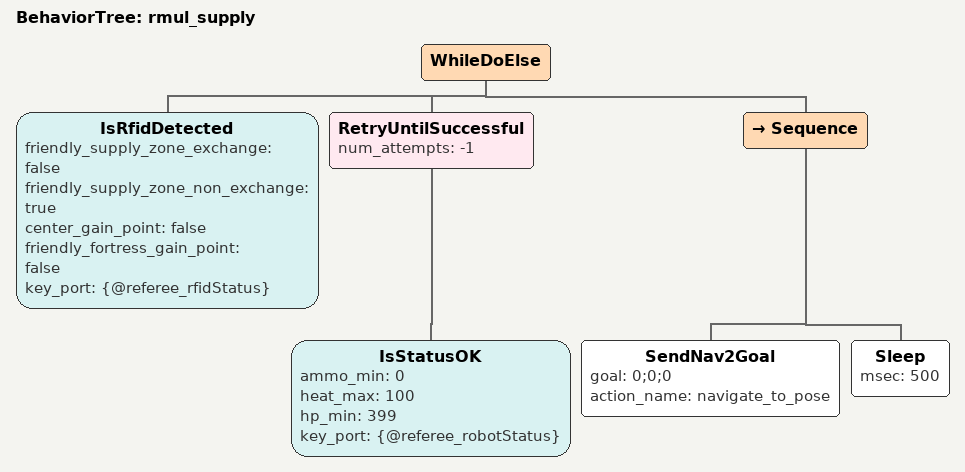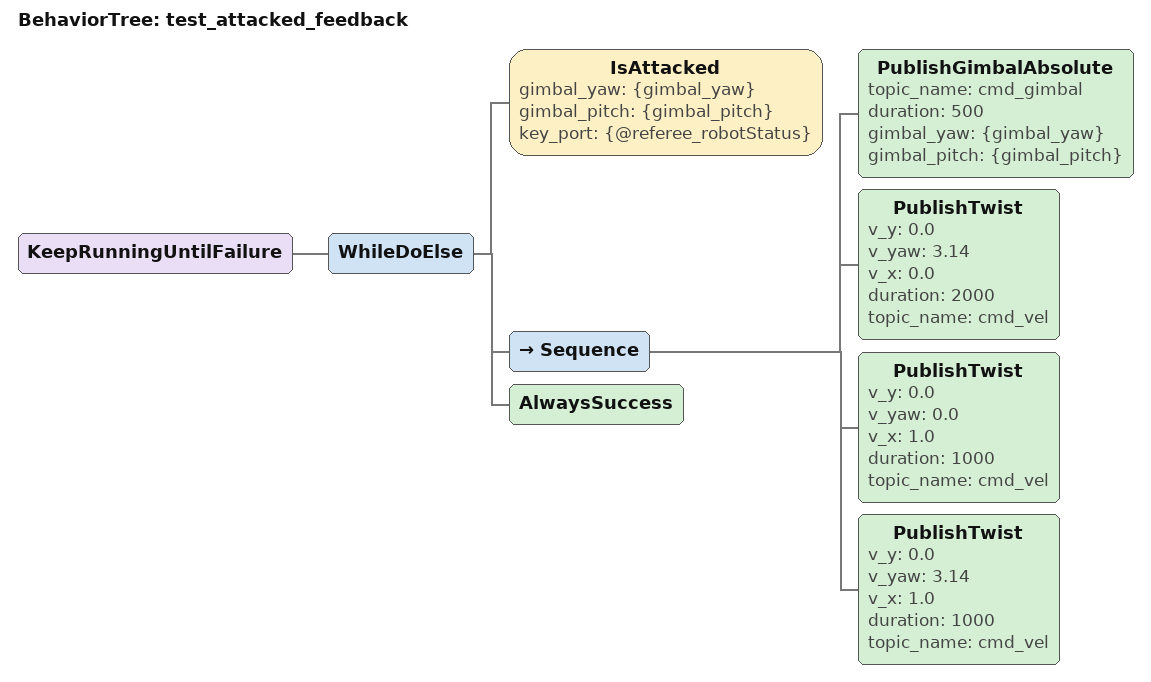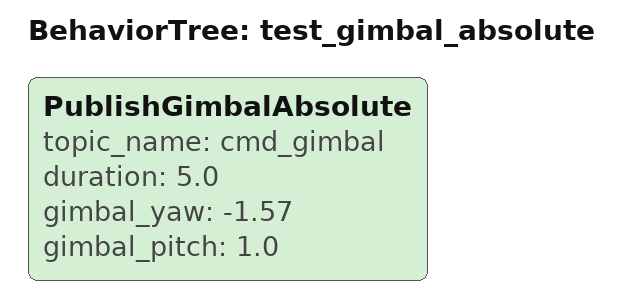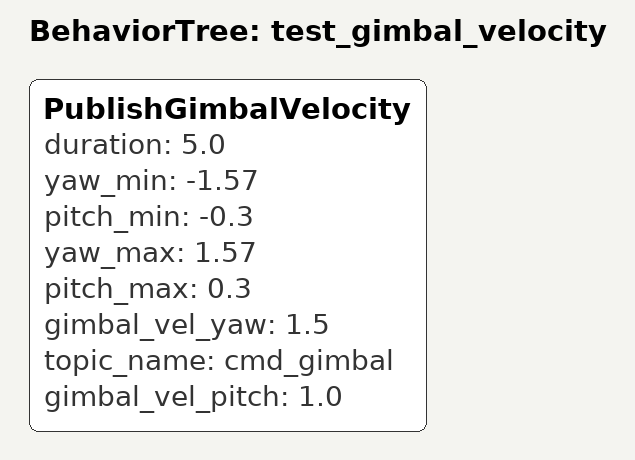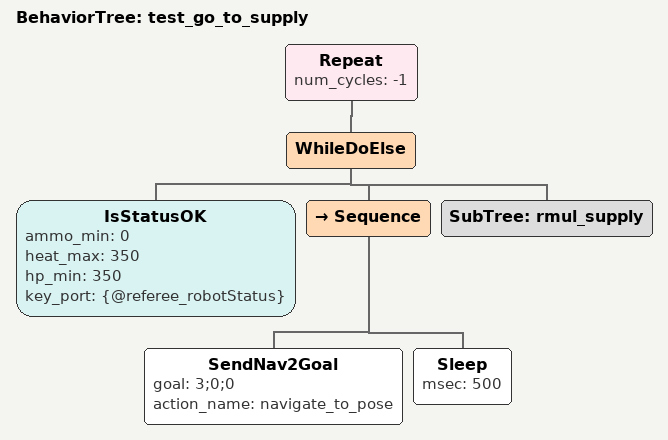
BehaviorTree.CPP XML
<?xml version="1.0" encoding="UTF-8"?>
<root BTCPP_format="4">
  <BehaviorTree ID="rmul_supply">
    <WhileDoElse>
      <IsRfidDetected friendly_supply_zone_exchange="false"
                      friendly_supply_zone_non_exchange="true"
                      center_gain_point="false"
                      friendly_fortress_gain_point="false"
                      key_port="{@referee_rfidStatus}"/>
      <RetryUntilSuccessful num_attempts="-1">
        <IsStatusOK ammo_min="0"
                    heat_max="100"
                    hp_min="399"
                    key_port="{@referee_robotStatus}"/>
      </RetryUntilSuccessful>
      <Sequence>
        <SendNav2Goal goal="0;0;0"
                      action_name="navigate_to_pose"/>
        <Sleep msec="500"/>
      </Sequence>
    </WhileDoElse>
  </BehaviorTree>

  <BehaviorTree ID="test_attacked_feedback">
    <KeepRunningUntilFailure>
      <WhileDoElse>
        <IsAttacked gimbal_yaw="{gimbal_yaw}"
                    gimbal_pitch="{gimbal_pitch}"
                    key_port="{@referee_robotStatus}"/>
        <Sequence>
          <PublishGimbalAbsolute topic_name="cmd_gimbal"
                                 duration="500"
                                 gimbal_yaw="{gimbal_yaw}"
                                 gimbal_pitch="{gimbal_pitch}"/>
          <PublishTwist v_y="0.0"
                        v_yaw="3.14"
                        v_x="0.0"
                        duration="2000"
                        topic_name="cmd_vel"/>
          <PublishTwist v_y="0.0"
                        v_yaw="0.0"
                        v_x="1.0"
                        duration="1000"
                        topic_name="cmd_vel"/>
          <PublishTwist v_y="0.0"
                        v_yaw="3.14"
                        v_x="1.0"
                        duration="1000"
                        topic_name="cmd_vel"/>
        </Sequence>
        <AlwaysSuccess/>
      </WhileDoElse>
    </KeepRunningUntilFailure>
  </BehaviorTree>

  <BehaviorTree ID="test_gimbal_absolute">
    <PublishGimbalAbsolute topic_name="cmd_gimbal"
                           duration="5.0"
                           gimbal_yaw="-1.57"
                           gimbal_pitch="1.0"/>
  </BehaviorTree>

  <BehaviorTree ID="test_gimbal_velocity">
    <PublishGimbalVelocity duration="5.0"
                           yaw_min="-1.57"
                           pitch_min="-0.3"
                           yaw_max="1.57"
                           pitch_max="0.3"
                           gimbal_vel_yaw="1.5"
                           topic_name="cmd_gimbal"
                           gimbal_vel_pitch="1.0"/>
  </BehaviorTree>

  <BehaviorTree ID="test_go_to_supply">
    <Repeat num_cycles="-1">
      <WhileDoElse>
        <IsStatusOK ammo_min="0"
                    heat_max="350"
                    hp_min="350"
                    key_port="{@referee_robotStatus}"/>
        <Sequence>
          <SendNav2Goal goal="3;0;0"
                        action_name="navigate_to_pose"/>
          <Sleep msec="500"/>
        </Sequence>
        <SubTree ID="rmul_supply"/>
      </WhileDoElse>
    </Repeat>
  </BehaviorTree>

</root>
